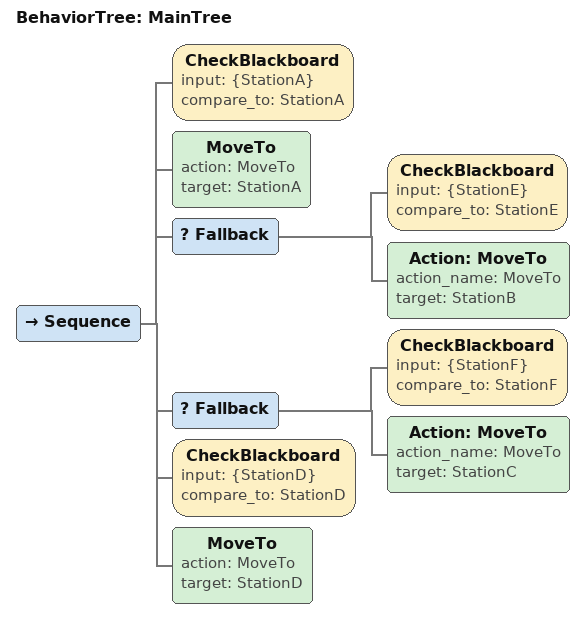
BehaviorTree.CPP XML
<root main_tree_to_execute="MainTree">
    <BehaviorTree ID="MainTree">
        <Sequence>
           ; Visit StationA
            <CheckBlackboard input="{StationA}" compare_to="StationA"/>
            <MoveTo action="MoveTo" target="StationA"/>

            ; Visit StationE if it's reachable, otherwise go to StationB
            <Fallback>
                <CheckBlackboard input="{StationE}" compare_to="StationE"/>
                <Action ID="MoveTo" action_name="MoveTo" target="StationB"/>
            </Fallback>

            ; Visit StationF if it's reachable, otherwise go to StationC
            <Fallback>
                <CheckBlackboard input="{StationF}" compare_to="StationF"/>
                <Action ID="MoveTo" action_name="MoveTo" target="StationC"/>
            </Fallback>

            ; Visit StationD
            <CheckBlackboard input="{StationD}" compare_to="StationD"/>
            <MoveTo action="MoveTo" target="StationD"/>
        </Sequence>
    </BehaviorTree>
</root>
